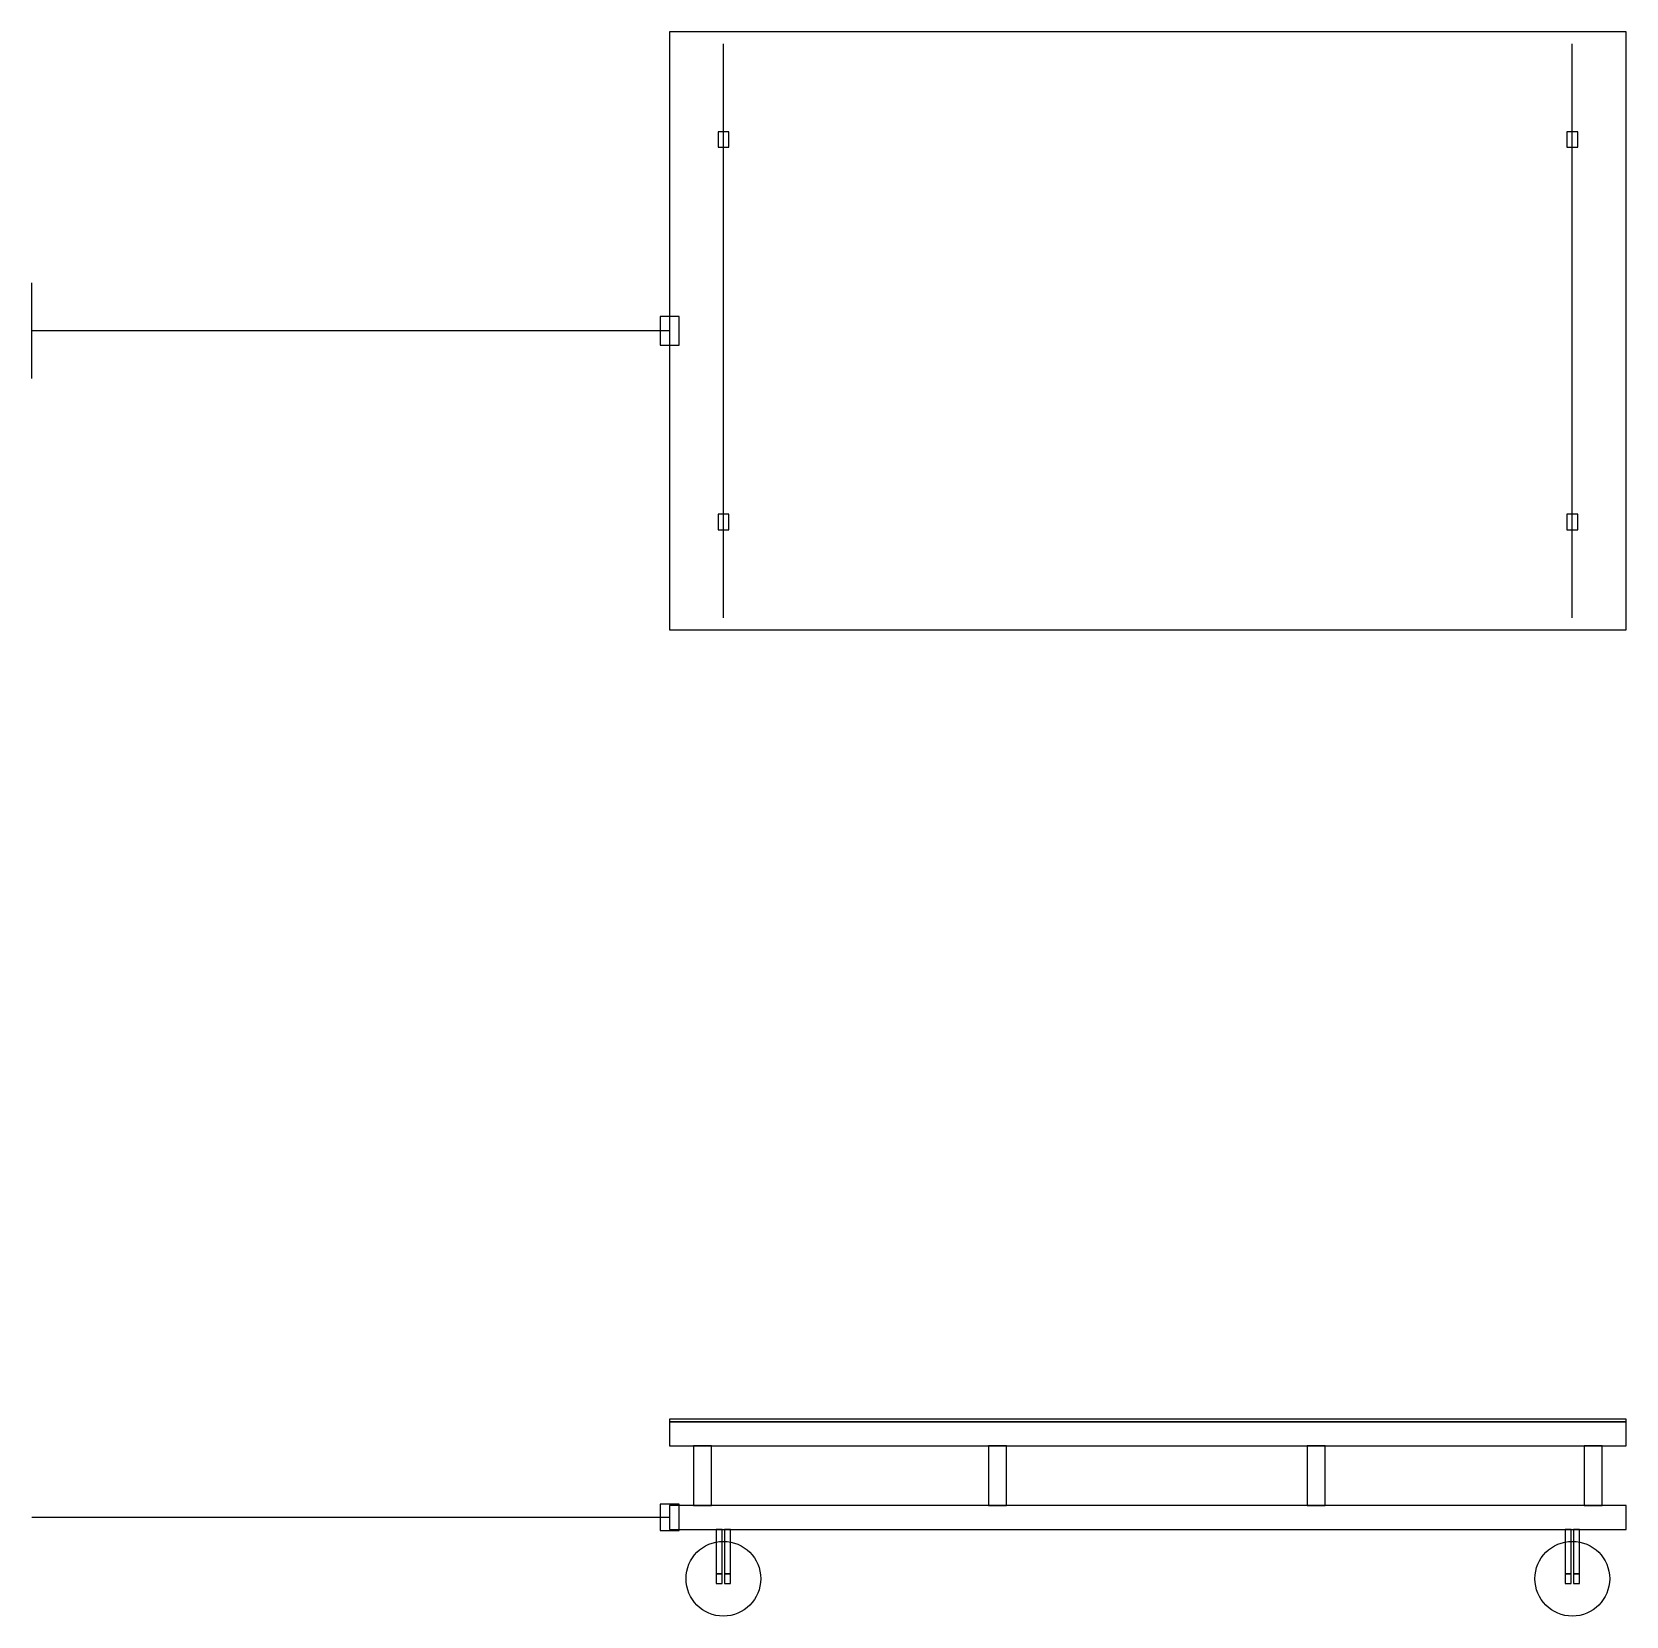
# Model space of a CAD drawing. Header units: metres. Extents: x -1067 to 1600, y -1650 to 1000.
import ezdxf

# ---------------------------------------------------------------- set-up
doc = ezdxf.new("R2010")
doc.units = ezdxf.units.M

msp = doc.modelspace()

# ---------------------------------------------------------------- linework, layer by layer
for p, q in [((1600, 1000), (0, 1000)), ((0, 1000), (0, 0)), ((1600, 0), (1600, 1000)), ((90, 20), (90, 980)), ((1510, 20), (1510, 980)), ((99, 833), (81, 833)), ((81, 833), (81, 807)), ((99, 807), (99, 833)), ((1519, 833), (1501, 833)), ((1501, 833), (1501, 807)), ((1519, 807), (1519, 833)), ((81, 807), (99, 807)), ((1501, 807), (1519, 807)), ((-1066.7, 420), (-1066.7, 580)), ((16, 524), (-16, 524)), ((-16, 524), (-16, 476)), ((16, 476), (16, 524)), ((0, 500), (-1066.7, 500)), ((-16, 476), (16, 476)), ((99, 193), (81, 193)), ((81, 193), (81, 167)), ((99, 167), (99, 193)), ((1519, 193), (1501, 193)), ((1501, 193), (1501, 167)), ((1519, 167), (1519, 193)), ((81, 167), (99, 167)), ((1501, 167), (1519, 167)), ((0, 0), (1600, 0)), ((1600, -1320.5), (0, -1320.5)), ((0, -1320.5), (0, -1325)), ((1600, -1325), (0, -1325)), ((0, -1325), (0, -1365)), ((0, -1325), (1600, -1325)), ((1600, -1325), (1600, -1320.5)), ((1600, -1365), (1600, -1325)), ((0, -1365), (1600, -1365)), ((70, -1365), (40, -1365)), ((40, -1365), (40, -1465)), ((70, -1465), (70, -1365)), ((563.3, -1365), (533.3, -1365)), ((533.3, -1365), (533.3, -1465)), ((563.3, -1465), (563.3, -1365)), ((1096.7, -1365), (1066.7, -1365)), ((1066.7, -1365), (1066.7, -1465)), ((1096.7, -1465), (1096.7, -1365)), ((1560, -1365), (1530, -1365)), ((1530, -1365), (1530, -1465)), ((1560, -1465), (1560, -1365)), ((16, -1463), (-16, -1463)), ((-16, -1463), (-16, -1507)), ((1600, -1465), (0, -1465)), ((0, -1465), (0, -1505)), ((16, -1507), (16, -1463)), ((40, -1465), (70, -1465)), ((533.3, -1465), (563.3, -1465)), ((1066.7, -1465), (1096.7, -1465)), ((1530, -1465), (1560, -1465)), ((1600, -1505), (1600, -1465)), ((0, -1485), (-1066.7, -1485)), ((-16, -1507), (16, -1507)), ((0, -1505), (1600, -1505)), ((88, -1505), (78, -1505)), ((78, -1505), (78, -1579.5)), ((88, -1579.5), (88, -1505)), ((102, -1505), (92, -1505)), ((92, -1505), (92, -1579.5)), ((102, -1579.5), (102, -1505)), ((1508, -1505), (1498, -1505)), ((1498, -1505), (1498, -1579.5)), ((1508, -1579.5), (1508, -1505)), ((1522, -1505), (1512, -1505)), ((1512, -1505), (1512, -1579.5)), ((1522, -1579.5), (1522, -1505)), ((88, -1579.5), (78, -1579.5)), ((78, -1579.5), (78, -1595.5)), ((78, -1579.5), (88, -1579.5)), ((78, -1595.5), (88, -1595.5)), ((88, -1595.5), (88, -1579.5)), ((102, -1579.5), (92, -1579.5)), ((92, -1579.5), (92, -1595.5)), ((92, -1579.5), (102, -1579.5)), ((92, -1595.5), (102, -1595.5)), ((102, -1595.5), (102, -1579.5)), ((1508, -1579.5), (1498, -1579.5)), ((1498, -1579.5), (1498, -1595.5)), ((1498, -1579.5), (1508, -1579.5)), ((1498, -1595.5), (1508, -1595.5)), ((1508, -1595.5), (1508, -1579.5)), ((1522, -1579.5), (1512, -1579.5)), ((1512, -1579.5), (1512, -1595.5)), ((1512, -1579.5), (1522, -1579.5)), ((1512, -1595.5), (1522, -1595.5)), ((1522, -1595.5), (1522, -1579.5))]:
    msp.add_line(p, q)
for centre in [(90, -1587.5), (1510, -1587.5)]:
    msp.add_circle(centre, 62.5)

doc.saveas('drawing.dxf')
